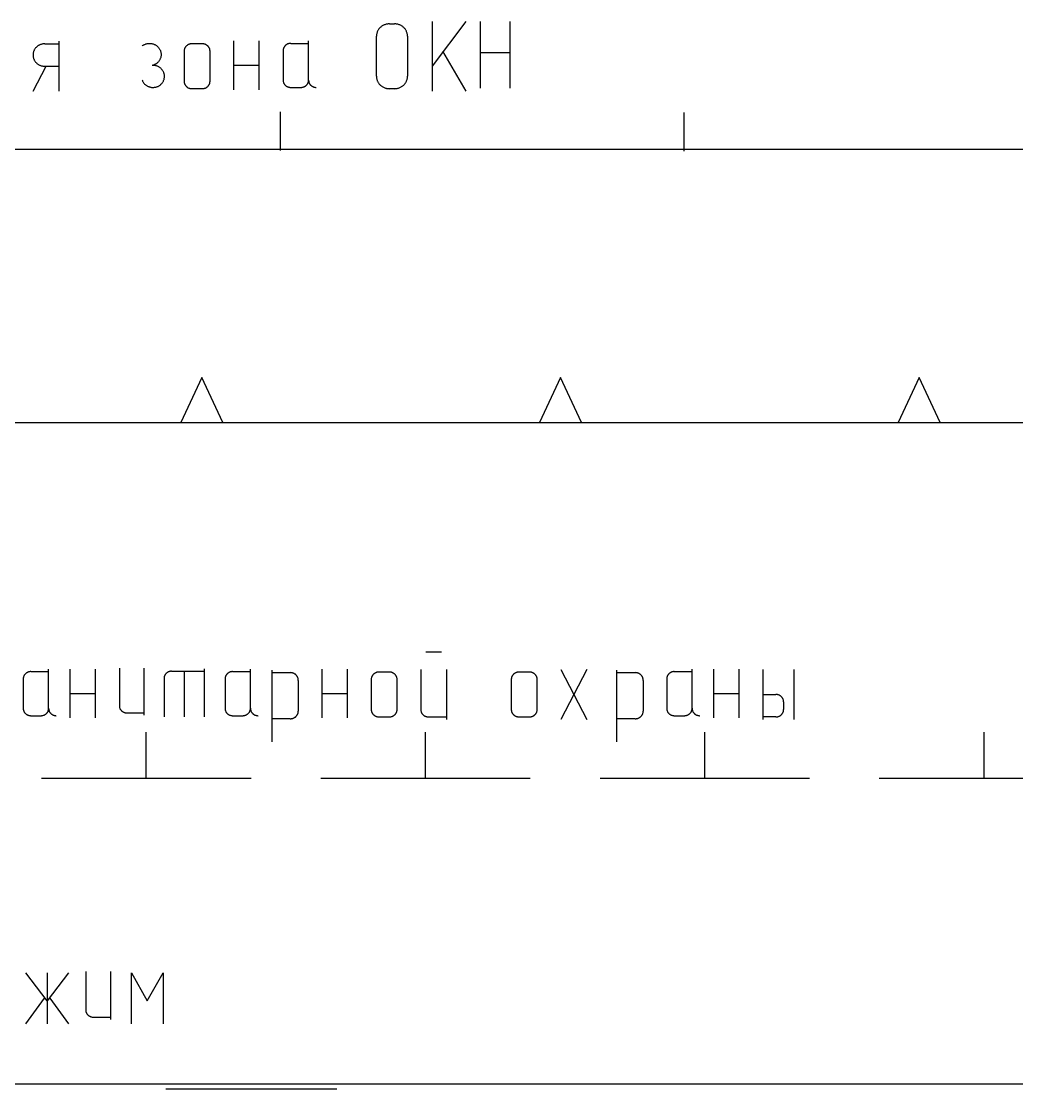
# Model space of a CAD drawing. Extents: x -2918 to -212, y 225 to 5715.
# Drawn here: x -458.44 to -437.94, y 982.31 to 1004.16 of the extents above; entities that cross this region are included whole.
import ezdxf

# ---------------------------------------------------------------- set-up
doc = ezdxf.new("R2010")
doc.units = 0
doc.layers.get('0').update_dxf_attribs({"linetype": 'CONTINUOUS'})

# ---------------------------------------------------------------- blocks, each defined once
blk = doc.blocks.new('УСЛ__ОБОЗНАЧЕНИЯ_ГЕО_2')
at = {"color": 18, "linetype": 'CONTINUOUS'}
for p, q in [((24.619, -27.958), (24.726, -27.958)), ((25.497, -27.907), (25.497, -29.336)), ((26.187, -27.907), (25.497, -28.825)), ((26.476, -27.907), (26.476, -29.277)), ((27.087, -27.907), (27.087, -29.277)), ((17.562, -28.365), (17.853, -28.365)), ((17.855, -28.315), (17.855, -29.335)), ((20.788, -28.366), (20.576, -28.366)), ((21.43, -28.306), (21.43, -29.305)), ((21.95, -28.306), (21.95, -29.305)), ((22.6, -28.357), (22.965, -28.357)), ((22.965, -29.109), (22.965, -28.307)), ((24.354, -29.029), (24.354, -28.213)), ((24.991, -28.213), (24.991, -29.029)), ((20.417, -28.519), (20.417, -29.131)), ((20.947, -29.131), (20.947, -28.519)), ((22.444, -28.508), (22.444, -29.109)), ((25.71, -28.519), (26.187, -29.336)), ((26.476, -28.543), (27.087, -28.543)), ((17.324, -29.335), (17.589, -28.825)), ((17.561, -28.826), (17.857, -28.826)), ((21.43, -28.806), (21.95, -28.806)), ((22.6, -29.259), (22.808, -29.259)), ((20.576, -29.284), (20.788, -29.284)), ((24.726, -29.285), (24.619, -29.285)), ((22.389, -30.547), (22.389, -29.761)), ((30.652, -30.561), (30.652, -29.775)), ((0.348, -30.52), (37.586, -30.52)), ((20.78, -35.198), (20.352, -36.116)), ((21.207, -36.116), (20.78, -35.198)), ((28.124, -35.198), (27.696, -36.116)), ((28.552, -36.116), (28.124, -35.198)), ((35.468, -35.198), (35.04, -36.116)), ((35.896, -36.116), (35.468, -35.198)), ((0.348, -36.116), (37.586, -36.116)), ((20.352, -36.116), (21.207, -36.116)), ((27.696, -36.116), (28.552, -36.116)), ((35.04, -36.116), (35.896, -36.116)), ((25.686, -40.817), (25.367, -40.817)), ((17.278, -41.217), (17.643, -41.217)), ((17.643, -41.968), (17.643, -41.166)), ((18.078, -41.165), (18.078, -42.165)), ((18.597, -41.165), (18.597, -42.165)), ((19.091, -41.149), (19.091, -41.917)), ((19.59, -41.149), (19.59, -42.109)), ((20.159, -41.208), (20.824, -41.208)), ((20.415, -41.208), (20.415, -42.143)), ((20.824, -41.159), (20.824, -42.143)), ((21.41, -41.217), (21.775, -41.217)), ((21.775, -41.968), (21.775, -41.166)), ((22.21, -41.185), (22.21, -42.652)), ((22.21, -41.237), (22.591, -41.237)), ((23.234, -41.165), (23.234, -42.165)), ((23.754, -41.165), (23.754, -42.165)), ((24.619, -41.225), (24.407, -41.225)), ((25.261, -41.174), (25.261, -41.991)), ((25.792, -41.174), (25.792, -42.195)), ((27.487, -41.225), (27.275, -41.225)), ((28.66, -41.174), (28.129, -42.195)), ((28.129, -41.174), (28.66, -42.195)), ((29.273, -41.185), (29.273, -42.652)), ((29.273, -41.237), (29.654, -41.237)), ((30.453, -41.217), (30.818, -41.217)), ((30.818, -41.968), (30.818, -41.166)), ((31.253, -41.165), (31.253, -42.165)), ((31.772, -41.165), (31.772, -42.165)), ((32.266, -41.174), (32.266, -42.195)), ((32.903, -41.174), (32.903, -42.195)), ((17.122, -41.367), (17.122, -41.968)), ((20.006, -41.356), (20.006, -42.143)), ((21.254, -41.367), (21.254, -41.968)), ((22.755, -41.395), (22.755, -42.024)), ((24.248, -41.378), (24.248, -41.991)), ((24.778, -41.991), (24.778, -41.378)), ((27.116, -41.378), (27.116, -41.991)), ((27.646, -41.991), (27.646, -41.378)), ((29.818, -41.395), (29.818, -42.024)), ((30.297, -41.367), (30.297, -41.968)), ((18.078, -41.665), (18.597, -41.665)), ((23.234, -41.665), (23.754, -41.665)), ((31.253, -41.665), (31.772, -41.665)), ((32.266, -41.685), (32.532, -41.685)), ((32.691, -41.838), (32.691, -41.991)), ((17.278, -42.119), (17.487, -42.119)), ((19.241, -42.061), (19.59, -42.061)), ((21.41, -42.119), (21.619, -42.119)), ((24.407, -42.144), (24.619, -42.144)), ((25.421, -42.144), (25.792, -42.144)), ((27.275, -42.144), (27.487, -42.144)), ((30.453, -42.119), (30.662, -42.119)), ((32.532, -42.144), (32.266, -42.144)), ((22.591, -42.181), (22.21, -42.181)), ((29.654, -42.181), (29.273, -42.181)), ((19.643, -43.398), (19.643, -42.457)), ((25.36, -43.398), (25.36, -42.457)), ((31.077, -43.398), (31.077, -42.457)), ((36.795, -43.398), (36.795, -42.457)), ((17.499, -43.398), (21.787, -43.398)), ((23.216, -43.398), (27.504, -43.398)), ((28.933, -43.398), (33.221, -43.398)), ((34.651, -43.398), (37.586, -43.398)), ((17.612, -47.955), (17.178, -47.38)), ((17.612, -47.38), (17.612, -48.425)), ((18.047, -47.38), (17.612, -47.955)), ((18.402, -47.355), (18.402, -48.141)), ((18.912, -47.355), (18.912, -48.337)), ((19.337, -48.425), (19.337, -47.38)), ((19.337, -47.38), (19.663, -47.955)), ((19.663, -47.955), (19.989, -47.38)), ((19.989, -47.38), (19.989, -48.425)), ((17.178, -48.425), (17.558, -47.903)), ((17.667, -47.903), (18.047, -48.425)), ((18.402, -48.141), (18.402, -48.148)), ((18.402, -48.148), (18.402, -48.156)), ((18.402, -48.156), (18.404, -48.164)), ((18.404, -48.164), (18.405, -48.171)), ((18.405, -48.171), (18.407, -48.179)), ((18.407, -48.179), (18.409, -48.186)), ((18.409, -48.186), (18.412, -48.193)), ((18.412, -48.193), (18.415, -48.201)), ((18.415, -48.201), (18.418, -48.207)), ((18.418, -48.207), (18.422, -48.214)), ((18.422, -48.214), (18.426, -48.221)), ((18.426, -48.221), (18.431, -48.227)), ((18.431, -48.227), (18.436, -48.233)), ((18.436, -48.233), (18.441, -48.239)), ((18.441, -48.239), (18.447, -48.245)), ((18.447, -48.245), (18.452, -48.25)), ((18.452, -48.25), (18.459, -48.255)), ((18.459, -48.255), (18.465, -48.26)), ((18.465, -48.26), (18.471, -48.264)), ((18.471, -48.264), (18.478, -48.268)), ((18.478, -48.268), (18.485, -48.272)), ((18.485, -48.272), (18.493, -48.275)), ((18.493, -48.275), (18.5, -48.278)), ((18.5, -48.278), (18.508, -48.281)), ((18.508, -48.281), (18.515, -48.283)), ((18.515, -48.283), (18.523, -48.285)), ((18.523, -48.285), (18.531, -48.286)), ((18.531, -48.286), (18.539, -48.287)), ((18.539, -48.287), (18.547, -48.288)), ((18.547, -48.288), (18.555, -48.288)), ((18.555, -48.288), (18.912, -48.288)), ((0.348, -49.654), (37.586, -49.654)), ((20.045, -49.753), (23.544, -49.753))]:
    blk.add_line(p, q, dxfattribs=at)
at = {"color": 18, "linetype": 'CONTINUOUS', "flags": 128}
for points in [[(24.619, -27.958), (24.606, -27.958), (24.592, -27.959), (24.578, -27.961), (24.564, -27.963), (24.551, -27.966), (24.537, -27.97), (24.524, -27.975), (24.511, -27.98), (24.499, -27.985), (24.487, -27.992), (24.475, -27.999), (24.464, -28.006), (24.452, -28.014), (24.442, -28.023), (24.432, -28.032), (24.422, -28.042), (24.413, -28.052), (24.405, -28.063), (24.397, -28.074), (24.39, -28.085), (24.383, -28.097), (24.377, -28.109), (24.372, -28.121), (24.367, -28.134), (24.363, -28.147), (24.36, -28.16), (24.357, -28.173), (24.356, -28.186), (24.354, -28.199), (24.354, -28.213)], [(24.991, -28.213), (24.991, -28.199), (24.99, -28.186), (24.988, -28.173), (24.985, -28.16), (24.982, -28.147), (24.978, -28.134), (24.973, -28.121), (24.968, -28.109), (24.962, -28.097), (24.955, -28.085), (24.948, -28.074), (24.94, -28.063), (24.932, -28.052), (24.923, -28.042), (24.913, -28.032), (24.903, -28.023), (24.893, -28.014), (24.882, -28.006), (24.87, -27.999), (24.858, -27.992), (24.846, -27.985), (24.834, -27.98), (24.821, -27.975), (24.808, -27.97), (24.794, -27.966), (24.781, -27.963), (24.767, -27.961), (24.753, -27.959), (24.739, -27.958), (24.726, -27.958)], [(17.563, -28.366), (17.55, -28.366), (17.538, -28.367), (17.525, -28.369), (17.513, -28.371), (17.501, -28.374), (17.489, -28.377), (17.477, -28.381), (17.466, -28.386), (17.454, -28.391), (17.443, -28.397), (17.433, -28.403), (17.422, -28.41), (17.412, -28.417), (17.403, -28.425), (17.394, -28.433), (17.385, -28.442), (17.377, -28.451), (17.37, -28.46), (17.362, -28.47), (17.356, -28.481), (17.35, -28.491), (17.345, -28.502), (17.34, -28.513), (17.336, -28.525), (17.332, -28.536), (17.329, -28.548), (17.327, -28.56), (17.325, -28.572), (17.324, -28.583), (17.324, -28.595), (17.324, -28.608), (17.325, -28.619), (17.327, -28.631), (17.329, -28.643), (17.332, -28.655), (17.336, -28.666), (17.34, -28.678), (17.345, -28.689), (17.35, -28.7), (17.356, -28.71), (17.362, -28.721), (17.37, -28.731), (17.377, -28.74), (17.385, -28.749), (17.394, -28.758), (17.403, -28.766), (17.412, -28.774), (17.422, -28.781), (17.433, -28.788), (17.443, -28.795), (17.454, -28.8), (17.466, -28.805), (17.477, -28.81), (17.489, -28.814), (17.501, -28.817), (17.513, -28.82), (17.525, -28.822), (17.538, -28.824), (17.55, -28.825), (17.563, -28.825)], [(19.558, -28.407), (19.568, -28.4), (19.578, -28.394), (19.589, -28.387), (19.6, -28.382), (19.611, -28.377), (19.623, -28.372), (19.635, -28.368), (19.647, -28.365), (19.659, -28.362), (19.671, -28.36), (19.684, -28.358), (19.696, -28.358), (19.709, -28.357), (19.721, -28.358), (19.733, -28.359), (19.746, -28.36), (19.758, -28.363), (19.77, -28.365), (19.782, -28.369), (19.794, -28.373), (19.805, -28.378), (19.817, -28.383), (19.828, -28.389), (19.838, -28.395), (19.848, -28.402), (19.858, -28.409), (19.868, -28.417), (19.877, -28.426), (19.885, -28.434), (19.893, -28.444), (19.901, -28.453), (19.908, -28.463), (19.914, -28.473), (19.92, -28.484), (19.925, -28.495), (19.93, -28.506), (19.934, -28.517), (19.938, -28.529), (19.94, -28.541), (19.943, -28.552), (19.944, -28.564), (19.945, -28.576), (19.945, -28.588), (19.945, -28.6), (19.944, -28.612), (19.942, -28.624), (19.94, -28.636), (19.937, -28.647), (19.933, -28.659), (19.929, -28.67), (19.924, -28.681), (19.918, -28.692), (19.912, -28.703), (19.906, -28.713), (19.898, -28.723), (19.891, -28.732), (19.883, -28.741), (19.874, -28.75), (19.865, -28.758), (19.855, -28.766), (19.845, -28.773), (19.835, -28.78), (19.824, -28.786), (19.813, -28.792), (19.802, -28.797), (19.79, -28.801), (19.778, -28.805), (19.766, -28.808)], [(20.576, -28.366), (20.567, -28.366), (20.559, -28.366), (20.551, -28.368), (20.543, -28.369), (20.535, -28.371), (20.527, -28.373), (20.519, -28.376), (20.511, -28.379), (20.503, -28.382), (20.496, -28.386), (20.489, -28.391), (20.482, -28.395), (20.476, -28.4), (20.469, -28.405), (20.463, -28.411), (20.458, -28.416), (20.452, -28.422), (20.447, -28.429), (20.442, -28.436), (20.438, -28.442), (20.434, -28.449), (20.43, -28.456), (20.427, -28.464), (20.424, -28.471), (20.422, -28.479), (20.42, -28.487), (20.419, -28.495), (20.417, -28.503), (20.417, -28.511), (20.417, -28.519)], [(20.947, -28.519), (20.947, -28.511), (20.946, -28.503), (20.945, -28.495), (20.944, -28.487), (20.942, -28.479), (20.94, -28.471), (20.937, -28.464), (20.934, -28.456), (20.93, -28.449), (20.926, -28.442), (20.922, -28.436), (20.917, -28.429), (20.912, -28.422), (20.906, -28.416), (20.901, -28.411), (20.895, -28.405), (20.888, -28.4), (20.882, -28.395), (20.875, -28.391), (20.868, -28.386), (20.86, -28.382), (20.853, -28.379), (20.845, -28.376), (20.837, -28.373), (20.829, -28.371), (20.821, -28.369), (20.813, -28.368), (20.805, -28.366), (20.796, -28.366), (20.788, -28.366)], [(22.6, -28.357), (22.592, -28.358), (22.584, -28.358), (22.575, -28.359), (22.567, -28.361), (22.559, -28.362), (22.552, -28.365), (22.544, -28.367), (22.536, -28.37), (22.529, -28.374), (22.522, -28.377), (22.515, -28.382), (22.508, -28.386), (22.502, -28.391), (22.495, -28.396), (22.489, -28.401), (22.484, -28.407), (22.478, -28.413), (22.474, -28.419), (22.469, -28.426), (22.465, -28.433), (22.461, -28.44), (22.457, -28.447), (22.454, -28.454), (22.451, -28.461), (22.449, -28.469), (22.447, -28.476), (22.446, -28.484), (22.445, -28.492), (22.444, -28.5), (22.444, -28.508)], [(19.558, -29.109), (19.562, -29.12), (19.567, -29.131), (19.573, -29.141), (19.579, -29.152), (19.586, -29.162), (19.593, -29.171), (19.601, -29.181), (19.609, -29.189), (19.618, -29.198), (19.627, -29.206), (19.637, -29.213), (19.647, -29.22), (19.658, -29.227), (19.668, -29.233), (19.679, -29.238), (19.691, -29.243), (19.702, -29.247), (19.714, -29.25), (19.726, -29.253), (19.738, -29.256), (19.75, -29.258), (19.763, -29.259), (19.775, -29.259), (19.788, -29.259), (19.8, -29.259), (19.812, -29.257), (19.824, -29.255), (19.836, -29.253), (19.848, -29.25), (19.86, -29.246), (19.872, -29.241), (19.883, -29.237), (19.894, -29.231), (19.904, -29.225), (19.915, -29.218), (19.925, -29.211), (19.934, -29.204), (19.943, -29.195), (19.952, -29.187), (19.96, -29.178), (19.968, -29.169), (19.975, -29.159), (19.982, -29.149), (19.988, -29.139), (19.993, -29.128), (19.998, -29.117), (20.002, -29.106), (20.006, -29.094), (20.009, -29.083), (20.011, -29.071), (20.013, -29.059), (20.014, -29.047), (20.014, -29.036), (20.014, -29.024), (20.013, -29.012), (20.012, -29), (20.009, -28.988), (20.007, -28.977), (20.003, -28.965), (19.999, -28.954), (19.995, -28.943), (19.989, -28.932), (19.983, -28.922), (19.977, -28.912), (19.97, -28.902), (19.963, -28.892), (19.954, -28.883), (19.946, -28.875), (19.937, -28.866), (19.928, -28.859), (19.918, -28.851), (19.908, -28.844), (19.897, -28.838), (19.886, -28.833), (19.875, -28.827), (19.864, -28.823), (19.852, -28.819), (19.84, -28.816), (19.828, -28.813), (19.816, -28.811), (19.804, -28.809), (19.791, -28.808), (19.779, -28.808), (19.766, -28.808)], [(24.354, -29.029), (24.354, -29.043), (24.356, -29.056), (24.357, -29.069), (24.36, -29.082), (24.363, -29.095), (24.367, -29.108), (24.372, -29.121), (24.377, -29.133), (24.383, -29.145), (24.39, -29.157), (24.397, -29.168), (24.405, -29.179), (24.413, -29.19), (24.422, -29.2), (24.432, -29.21), (24.442, -29.219), (24.452, -29.228), (24.464, -29.236), (24.475, -29.243), (24.487, -29.25), (24.499, -29.257), (24.511, -29.262), (24.524, -29.268), (24.537, -29.272), (24.551, -29.276), (24.564, -29.279), (24.578, -29.281), (24.592, -29.283), (24.606, -29.284), (24.619, -29.285)], [(24.726, -29.285), (24.739, -29.284), (24.753, -29.283), (24.767, -29.281), (24.781, -29.279), (24.794, -29.276), (24.808, -29.272), (24.821, -29.268), (24.834, -29.262), (24.846, -29.257), (24.858, -29.25), (24.87, -29.243), (24.882, -29.236), (24.893, -29.228), (24.903, -29.219), (24.913, -29.21), (24.923, -29.2), (24.932, -29.19), (24.94, -29.179), (24.948, -29.168), (24.955, -29.157), (24.962, -29.145), (24.968, -29.133), (24.973, -29.121), (24.978, -29.108), (24.982, -29.095), (24.985, -29.082), (24.988, -29.069), (24.99, -29.056), (24.991, -29.043), (24.991, -29.029)], [(20.417, -29.131), (20.417, -29.139), (20.417, -29.147), (20.419, -29.155), (20.42, -29.163), (20.422, -29.171), (20.424, -29.178), (20.427, -29.186), (20.43, -29.193), (20.434, -29.201), (20.438, -29.208), (20.442, -29.214), (20.447, -29.221), (20.452, -29.227), (20.458, -29.234), (20.463, -29.24), (20.469, -29.245), (20.476, -29.25), (20.482, -29.255), (20.489, -29.259), (20.496, -29.264), (20.503, -29.268), (20.511, -29.271), (20.519, -29.274), (20.527, -29.277), (20.535, -29.279), (20.543, -29.281), (20.551, -29.282), (20.559, -29.283), (20.567, -29.284), (20.576, -29.284)], [(20.788, -29.284), (20.796, -29.284), (20.805, -29.283), (20.813, -29.282), (20.821, -29.281), (20.829, -29.279), (20.837, -29.277), (20.845, -29.274), (20.853, -29.271), (20.86, -29.268), (20.868, -29.264), (20.875, -29.259), (20.882, -29.255), (20.888, -29.25), (20.895, -29.245), (20.901, -29.24), (20.906, -29.234), (20.912, -29.227), (20.917, -29.221), (20.922, -29.214), (20.926, -29.208), (20.93, -29.201), (20.934, -29.193), (20.937, -29.186), (20.94, -29.178), (20.942, -29.171), (20.944, -29.163), (20.945, -29.155), (20.946, -29.147), (20.947, -29.139), (20.947, -29.131)], [(22.444, -29.109), (22.444, -29.117), (22.445, -29.125), (22.446, -29.132), (22.447, -29.14), (22.449, -29.148), (22.451, -29.155), (22.454, -29.163), (22.457, -29.17), (22.461, -29.177), (22.465, -29.184), (22.469, -29.191), (22.474, -29.197), (22.478, -29.203), (22.484, -29.21), (22.489, -29.215), (22.495, -29.22), (22.502, -29.226), (22.508, -29.23), (22.515, -29.235), (22.522, -29.239), (22.529, -29.243), (22.536, -29.246), (22.544, -29.249), (22.552, -29.252), (22.559, -29.254), (22.567, -29.256), (22.575, -29.257), (22.584, -29.258), (22.592, -29.259), (22.6, -29.259)], [(22.808, -29.259), (22.817, -29.259), (22.825, -29.258), (22.833, -29.257), (22.841, -29.256), (22.849, -29.254), (22.857, -29.252), (22.864, -29.249), (22.872, -29.246), (22.879, -29.243), (22.886, -29.239), (22.894, -29.235), (22.9, -29.23), (22.907, -29.226), (22.913, -29.22), (22.919, -29.215), (22.925, -29.21), (22.93, -29.203), (22.935, -29.197), (22.939, -29.191), (22.944, -29.184), (22.948, -29.177), (22.951, -29.17), (22.954, -29.163), (22.957, -29.155), (22.959, -29.148), (22.961, -29.14), (22.963, -29.132), (22.964, -29.125), (22.964, -29.117), (22.965, -29.109), (22.965, -29.117), (22.965, -29.125), (22.967, -29.132), (22.968, -29.14), (22.97, -29.148), (22.972, -29.155), (22.975, -29.163), (22.978, -29.17), (22.982, -29.177), (22.986, -29.184), (22.99, -29.191), (22.995, -29.197), (22.999, -29.203), (23.005, -29.21), (23.011, -29.215), (23.016, -29.22), (23.023, -29.226), (23.029, -29.23), (23.036, -29.235), (23.043, -29.239), (23.05, -29.243), (23.058, -29.246), (23.065, -29.249), (23.073, -29.252), (23.081, -29.254), (23.089, -29.256), (23.096, -29.257), (23.105, -29.258), (23.113, -29.259), (23.121, -29.259)], [(17.278, -41.217), (17.27, -41.217), (17.262, -41.217), (17.254, -41.219), (17.246, -41.22), (17.238, -41.222), (17.23, -41.224), (17.222, -41.227), (17.215, -41.23), (17.207, -41.233), (17.2, -41.237), (17.193, -41.241), (17.187, -41.245), (17.18, -41.25), (17.174, -41.255), (17.168, -41.261), (17.162, -41.266), (17.157, -41.273), (17.152, -41.279), (17.147, -41.285), (17.143, -41.292), (17.139, -41.299), (17.136, -41.306), (17.133, -41.313), (17.13, -41.321), (17.128, -41.328), (17.126, -41.336), (17.124, -41.344), (17.123, -41.351), (17.122, -41.359), (17.122, -41.367)], [(20.159, -41.208), (20.151, -41.208), (20.143, -41.209), (20.135, -41.21), (20.128, -41.212), (20.12, -41.213), (20.112, -41.216), (20.104, -41.218), (20.097, -41.221), (20.09, -41.224), (20.083, -41.228), (20.076, -41.232), (20.069, -41.237), (20.063, -41.241), (20.057, -41.246), (20.051, -41.252), (20.045, -41.257), (20.04, -41.263), (20.035, -41.269), (20.031, -41.276), (20.027, -41.282), (20.023, -41.289), (20.019, -41.296), (20.016, -41.303), (20.013, -41.31), (20.011, -41.318), (20.009, -41.325), (20.008, -41.333), (20.007, -41.34), (20.006, -41.348), (20.006, -41.356)], [(21.41, -41.217), (21.402, -41.217), (21.394, -41.217), (21.386, -41.219), (21.378, -41.22), (21.37, -41.222), (21.362, -41.224), (21.354, -41.227), (21.347, -41.23), (21.339, -41.233), (21.332, -41.237), (21.325, -41.241), (21.319, -41.245), (21.312, -41.25), (21.306, -41.255), (21.3, -41.261), (21.294, -41.266), (21.289, -41.273), (21.284, -41.279), (21.279, -41.285), (21.275, -41.292), (21.271, -41.299), (21.268, -41.306), (21.265, -41.313), (21.262, -41.321), (21.26, -41.328), (21.258, -41.336), (21.256, -41.344), (21.255, -41.351), (21.254, -41.359), (21.254, -41.367)], [(22.755, -41.395), (22.754, -41.386), (22.754, -41.378), (22.753, -41.37), (22.751, -41.362), (22.749, -41.354), (22.747, -41.346), (22.744, -41.338), (22.74, -41.331), (22.737, -41.323), (22.733, -41.316), (22.728, -41.309), (22.723, -41.302), (22.718, -41.296), (22.713, -41.289), (22.707, -41.283), (22.701, -41.278), (22.694, -41.272), (22.687, -41.267), (22.68, -41.263), (22.673, -41.258), (22.665, -41.255), (22.658, -41.251), (22.65, -41.248), (22.642, -41.245), (22.633, -41.243), (22.625, -41.241), (22.617, -41.239), (22.608, -41.238), (22.6, -41.238), (22.591, -41.237)], [(24.407, -41.225), (24.399, -41.225), (24.39, -41.226), (24.382, -41.227), (24.374, -41.228), (24.366, -41.23), (24.358, -41.233), (24.35, -41.235), (24.342, -41.238), (24.334, -41.242), (24.327, -41.245), (24.32, -41.25), (24.313, -41.254), (24.307, -41.259), (24.3, -41.264), (24.294, -41.27), (24.289, -41.276), (24.283, -41.282), (24.278, -41.288), (24.273, -41.295), (24.269, -41.301), (24.265, -41.309), (24.261, -41.316), (24.258, -41.323), (24.255, -41.331), (24.253, -41.339), (24.251, -41.346), (24.25, -41.354), (24.248, -41.362), (24.248, -41.37), (24.248, -41.378)], [(24.778, -41.378), (24.778, -41.37), (24.778, -41.362), (24.777, -41.354), (24.775, -41.346), (24.773, -41.339), (24.771, -41.331), (24.768, -41.323), (24.765, -41.316), (24.761, -41.309), (24.757, -41.301), (24.753, -41.295), (24.748, -41.288), (24.743, -41.282), (24.738, -41.276), (24.732, -41.27), (24.726, -41.264), (24.719, -41.259), (24.713, -41.254), (24.706, -41.25), (24.699, -41.245), (24.692, -41.242), (24.684, -41.238), (24.676, -41.235), (24.668, -41.233), (24.66, -41.23), (24.652, -41.228), (24.644, -41.227), (24.636, -41.226), (24.628, -41.225), (24.619, -41.225)], [(27.275, -41.225), (27.266, -41.225), (27.258, -41.226), (27.25, -41.227), (27.242, -41.228), (27.234, -41.23), (27.226, -41.233), (27.218, -41.235), (27.21, -41.238), (27.202, -41.242), (27.195, -41.245), (27.188, -41.25), (27.181, -41.254), (27.175, -41.259), (27.168, -41.264), (27.162, -41.27), (27.156, -41.276), (27.151, -41.282), (27.146, -41.288), (27.141, -41.295), (27.137, -41.301), (27.133, -41.309), (27.129, -41.316), (27.126, -41.323), (27.123, -41.331), (27.121, -41.339), (27.119, -41.346), (27.118, -41.354), (27.116, -41.362), (27.116, -41.37), (27.116, -41.378)], [(27.646, -41.378), (27.646, -41.37), (27.646, -41.362), (27.644, -41.354), (27.643, -41.346), (27.641, -41.339), (27.639, -41.331), (27.636, -41.323), (27.633, -41.316), (27.629, -41.309), (27.625, -41.301), (27.621, -41.295), (27.616, -41.288), (27.611, -41.282), (27.606, -41.276), (27.6, -41.27), (27.594, -41.264), (27.587, -41.259), (27.581, -41.254), (27.574, -41.25), (27.567, -41.245), (27.559, -41.242), (27.552, -41.238), (27.544, -41.235), (27.536, -41.233), (27.528, -41.23), (27.52, -41.228), (27.512, -41.227), (27.504, -41.226), (27.496, -41.225), (27.487, -41.225)], [(29.818, -41.395), (29.818, -41.386), (29.817, -41.378), (29.816, -41.37), (29.814, -41.362), (29.812, -41.354), (29.81, -41.346), (29.807, -41.338), (29.804, -41.331), (29.8, -41.323), (29.796, -41.316), (29.791, -41.309), (29.787, -41.302), (29.781, -41.296), (29.776, -41.289), (29.77, -41.283), (29.764, -41.278), (29.757, -41.272), (29.75, -41.267), (29.743, -41.263), (29.736, -41.258), (29.729, -41.255), (29.721, -41.251), (29.713, -41.248), (29.705, -41.245), (29.697, -41.243), (29.688, -41.241), (29.68, -41.239), (29.671, -41.238), (29.663, -41.238), (29.654, -41.237)], [(30.453, -41.217), (30.445, -41.217), (30.437, -41.217), (30.429, -41.219), (30.421, -41.22), (30.413, -41.222), (30.405, -41.224), (30.397, -41.227), (30.39, -41.23), (30.382, -41.233), (30.375, -41.237), (30.368, -41.241), (30.362, -41.245), (30.355, -41.25), (30.349, -41.255), (30.343, -41.261), (30.337, -41.266), (30.332, -41.273), (30.327, -41.279), (30.322, -41.285), (30.318, -41.292), (30.314, -41.299), (30.311, -41.306), (30.308, -41.313), (30.305, -41.321), (30.303, -41.328), (30.301, -41.336), (30.299, -41.344), (30.298, -41.351), (30.297, -41.359), (30.297, -41.367)], [(32.691, -41.838), (32.691, -41.83), (32.69, -41.822), (32.689, -41.814), (32.687, -41.806), (32.686, -41.798), (32.683, -41.79), (32.68, -41.783), (32.677, -41.776), (32.674, -41.768), (32.67, -41.761), (32.665, -41.754), (32.661, -41.748), (32.656, -41.741), (32.65, -41.735), (32.644, -41.729), (32.638, -41.724), (32.632, -41.719), (32.625, -41.714), (32.618, -41.709), (32.611, -41.705), (32.604, -41.701), (32.597, -41.698), (32.589, -41.695), (32.581, -41.692), (32.573, -41.69), (32.565, -41.688), (32.557, -41.686), (32.548, -41.686), (32.54, -41.685), (32.532, -41.685)], [(19.091, -41.917), (19.092, -41.925), (19.092, -41.932), (19.093, -41.94), (19.095, -41.947), (19.096, -41.954), (19.099, -41.962), (19.101, -41.969), (19.104, -41.976), (19.108, -41.982), (19.111, -41.989), (19.115, -41.995), (19.12, -42.002), (19.125, -42.008), (19.13, -42.013), (19.135, -42.019), (19.141, -42.024), (19.147, -42.029), (19.153, -42.034), (19.159, -42.038), (19.166, -42.042), (19.173, -42.045), (19.18, -42.048), (19.187, -42.051), (19.195, -42.054), (19.202, -42.056), (19.21, -42.058), (19.218, -42.059), (19.225, -42.06), (19.233, -42.061), (19.241, -42.061)], [(17.122, -41.968), (17.122, -41.976), (17.123, -41.984), (17.124, -41.992), (17.126, -42), (17.128, -42.007), (17.13, -42.015), (17.133, -42.022), (17.136, -42.03), (17.139, -42.037), (17.143, -42.044), (17.147, -42.05), (17.152, -42.057), (17.157, -42.063), (17.162, -42.069), (17.168, -42.075), (17.174, -42.08), (17.18, -42.085), (17.187, -42.09), (17.193, -42.094), (17.2, -42.098), (17.207, -42.102), (17.215, -42.106), (17.222, -42.109), (17.23, -42.111), (17.238, -42.114), (17.246, -42.115), (17.254, -42.117), (17.262, -42.118), (17.27, -42.119), (17.278, -42.119)], [(17.487, -42.119), (17.495, -42.119), (17.503, -42.118), (17.511, -42.117), (17.52, -42.115), (17.527, -42.114), (17.535, -42.111), (17.543, -42.109), (17.551, -42.106), (17.558, -42.102), (17.565, -42.098), (17.572, -42.094), (17.579, -42.09), (17.585, -42.085), (17.592, -42.08), (17.598, -42.075), (17.603, -42.069), (17.608, -42.063), (17.613, -42.057), (17.618, -42.05), (17.622, -42.044), (17.626, -42.037), (17.63, -42.03), (17.633, -42.022), (17.636, -42.015), (17.638, -42.007), (17.64, -42), (17.641, -41.992), (17.642, -41.984), (17.643, -41.976), (17.643, -41.968), (17.643, -41.976), (17.644, -41.984), (17.645, -41.992), (17.647, -42), (17.649, -42.007), (17.651, -42.015), (17.654, -42.022), (17.657, -42.03), (17.66, -42.037), (17.664, -42.044), (17.668, -42.05), (17.673, -42.057), (17.678, -42.063), (17.684, -42.069), (17.689, -42.075), (17.695, -42.08), (17.701, -42.085), (17.708, -42.09), (17.715, -42.094), (17.722, -42.098), (17.729, -42.102), (17.736, -42.106), (17.744, -42.109), (17.751, -42.111), (17.759, -42.114), (17.767, -42.115), (17.775, -42.117), (17.783, -42.118), (17.791, -42.119), (17.8, -42.119)], [(21.254, -41.968), (21.254, -41.976), (21.255, -41.984), (21.256, -41.992), (21.258, -42), (21.26, -42.007), (21.262, -42.015), (21.265, -42.022), (21.268, -42.03), (21.271, -42.037), (21.275, -42.044), (21.279, -42.05), (21.284, -42.057), (21.289, -42.063), (21.294, -42.069), (21.3, -42.075), (21.306, -42.08), (21.312, -42.085), (21.319, -42.09), (21.325, -42.094), (21.332, -42.098), (21.339, -42.102), (21.347, -42.106), (21.354, -42.109), (21.362, -42.111), (21.37, -42.114), (21.378, -42.115), (21.386, -42.117), (21.394, -42.118), (21.402, -42.119), (21.41, -42.119)], [(21.619, -42.119), (21.627, -42.119), (21.635, -42.118), (21.643, -42.117), (21.651, -42.115), (21.659, -42.114), (21.667, -42.111), (21.675, -42.109), (21.682, -42.106), (21.69, -42.102), (21.697, -42.098), (21.704, -42.094), (21.711, -42.09), (21.717, -42.085), (21.724, -42.08), (21.73, -42.075), (21.735, -42.069), (21.74, -42.063), (21.745, -42.057), (21.75, -42.05), (21.754, -42.044), (21.758, -42.037), (21.762, -42.03), (21.765, -42.022), (21.768, -42.015), (21.77, -42.007), (21.772, -42), (21.773, -41.992), (21.774, -41.984), (21.775, -41.976), (21.775, -41.968), (21.775, -41.976), (21.776, -41.984), (21.777, -41.992), (21.779, -42), (21.781, -42.007), (21.783, -42.015), (21.786, -42.022), (21.789, -42.03), (21.792, -42.037), (21.796, -42.044), (21.8, -42.05), (21.805, -42.057), (21.81, -42.063), (21.815, -42.069), (21.821, -42.075), (21.827, -42.08), (21.833, -42.085), (21.84, -42.09), (21.846, -42.094), (21.853, -42.098), (21.861, -42.102), (21.868, -42.106), (21.876, -42.109), (21.883, -42.111), (21.891, -42.114), (21.899, -42.115), (21.907, -42.117), (21.915, -42.118), (21.923, -42.119), (21.931, -42.119)], [(22.591, -42.181), (22.6, -42.181), (22.608, -42.18), (22.617, -42.179), (22.625, -42.177), (22.633, -42.175), (22.642, -42.173), (22.65, -42.17), (22.658, -42.167), (22.665, -42.164), (22.673, -42.16), (22.68, -42.155), (22.687, -42.151), (22.694, -42.146), (22.701, -42.14), (22.707, -42.135), (22.713, -42.129), (22.718, -42.123), (22.723, -42.116), (22.728, -42.109), (22.733, -42.102), (22.737, -42.095), (22.74, -42.087), (22.744, -42.08), (22.747, -42.072), (22.749, -42.064), (22.751, -42.056), (22.753, -42.048), (22.754, -42.04), (22.754, -42.032), (22.755, -42.024)], [(24.248, -41.991), (24.248, -41.999), (24.248, -42.007), (24.25, -42.015), (24.251, -42.022), (24.253, -42.03), (24.255, -42.038), (24.258, -42.045), (24.261, -42.053), (24.265, -42.06), (24.269, -42.067), (24.273, -42.074), (24.278, -42.081), (24.283, -42.087), (24.289, -42.093), (24.294, -42.099), (24.3, -42.104), (24.307, -42.11), (24.313, -42.115), (24.32, -42.119), (24.327, -42.123), (24.334, -42.127), (24.342, -42.13), (24.35, -42.134), (24.358, -42.136), (24.366, -42.138), (24.374, -42.14), (24.382, -42.142), (24.39, -42.143), (24.399, -42.144), (24.407, -42.144)], [(24.619, -42.144), (24.628, -42.144), (24.636, -42.143), (24.644, -42.142), (24.652, -42.14), (24.66, -42.138), (24.668, -42.136), (24.676, -42.134), (24.684, -42.13), (24.692, -42.127), (24.699, -42.123), (24.706, -42.119), (24.713, -42.115), (24.719, -42.11), (24.726, -42.104), (24.732, -42.099), (24.738, -42.093), (24.743, -42.087), (24.748, -42.081), (24.753, -42.074), (24.757, -42.067), (24.761, -42.06), (24.765, -42.053), (24.768, -42.045), (24.771, -42.038), (24.773, -42.03), (24.775, -42.022), (24.777, -42.015), (24.778, -42.007), (24.778, -41.999), (24.778, -41.991)], [(25.261, -41.991), (25.262, -41.999), (25.262, -42.007), (25.263, -42.015), (25.265, -42.022), (25.267, -42.03), (25.269, -42.038), (25.272, -42.045), (25.275, -42.053), (25.279, -42.06), (25.283, -42.067), (25.287, -42.074), (25.292, -42.081), (25.297, -42.087), (25.302, -42.093), (25.308, -42.099), (25.314, -42.104), (25.32, -42.11), (25.327, -42.115), (25.334, -42.119), (25.341, -42.123), (25.348, -42.127), (25.356, -42.13), (25.363, -42.134), (25.371, -42.136), (25.379, -42.138), (25.387, -42.14), (25.396, -42.142), (25.404, -42.143), (25.412, -42.144), (25.421, -42.144)], [(27.116, -41.991), (27.116, -41.999), (27.116, -42.007), (27.118, -42.015), (27.119, -42.022), (27.121, -42.03), (27.123, -42.038), (27.126, -42.045), (27.129, -42.053), (27.133, -42.06), (27.137, -42.067), (27.141, -42.074), (27.146, -42.081), (27.151, -42.087), (27.156, -42.093), (27.162, -42.099), (27.168, -42.104), (27.175, -42.11), (27.181, -42.115), (27.188, -42.119), (27.195, -42.123), (27.202, -42.127), (27.21, -42.13), (27.218, -42.134), (27.226, -42.136), (27.234, -42.138), (27.242, -42.14), (27.25, -42.142), (27.258, -42.143), (27.266, -42.144), (27.275, -42.144)], [(27.487, -42.144), (27.496, -42.144), (27.504, -42.143), (27.512, -42.142), (27.52, -42.14), (27.528, -42.138), (27.536, -42.136), (27.544, -42.134), (27.552, -42.13), (27.559, -42.127), (27.567, -42.123), (27.574, -42.119), (27.581, -42.115), (27.587, -42.11), (27.594, -42.104), (27.6, -42.099), (27.606, -42.093), (27.611, -42.087), (27.616, -42.081), (27.621, -42.074), (27.625, -42.067), (27.629, -42.06), (27.633, -42.053), (27.636, -42.045), (27.639, -42.038), (27.641, -42.03), (27.643, -42.022), (27.644, -42.015), (27.646, -42.007), (27.646, -41.999), (27.646, -41.991)], [(29.654, -42.181), (29.663, -42.181), (29.671, -42.18), (29.68, -42.179), (29.688, -42.177), (29.697, -42.175), (29.705, -42.173), (29.713, -42.17), (29.721, -42.167), (29.729, -42.164), (29.736, -42.16), (29.743, -42.155), (29.75, -42.151), (29.757, -42.146), (29.764, -42.14), (29.77, -42.135), (29.776, -42.129), (29.781, -42.123), (29.787, -42.116), (29.791, -42.109), (29.796, -42.102), (29.8, -42.095), (29.804, -42.087), (29.807, -42.08), (29.81, -42.072), (29.812, -42.064), (29.814, -42.056), (29.816, -42.048), (29.817, -42.04), (29.818, -42.032), (29.818, -42.024)], [(30.297, -41.968), (30.297, -41.976), (30.298, -41.984), (30.299, -41.992), (30.301, -42), (30.303, -42.007), (30.305, -42.015), (30.308, -42.022), (30.311, -42.03), (30.314, -42.037), (30.318, -42.044), (30.322, -42.05), (30.327, -42.057), (30.332, -42.063), (30.337, -42.069), (30.343, -42.075), (30.349, -42.08), (30.355, -42.085), (30.362, -42.09), (30.368, -42.094), (30.375, -42.098), (30.382, -42.102), (30.39, -42.106), (30.397, -42.109), (30.405, -42.111), (30.413, -42.114), (30.421, -42.115), (30.429, -42.117), (30.437, -42.118), (30.445, -42.119), (30.453, -42.119)], [(30.662, -42.119), (30.67, -42.119), (30.678, -42.118), (30.686, -42.117), (30.695, -42.115), (30.702, -42.114), (30.71, -42.111), (30.718, -42.109), (30.726, -42.106), (30.733, -42.102), (30.74, -42.098), (30.747, -42.094), (30.754, -42.09), (30.76, -42.085), (30.767, -42.08), (30.773, -42.075), (30.778, -42.069), (30.783, -42.063), (30.788, -42.057), (30.793, -42.05), (30.797, -42.044), (30.801, -42.037), (30.805, -42.03), (30.808, -42.022), (30.811, -42.015), (30.813, -42.007), (30.815, -42), (30.816, -41.992), (30.817, -41.984), (30.818, -41.976), (30.818, -41.968), (30.818, -41.976), (30.819, -41.984), (30.82, -41.992), (30.822, -42), (30.824, -42.007), (30.826, -42.015), (30.829, -42.022), (30.832, -42.03), (30.835, -42.037), (30.839, -42.044), (30.843, -42.05), (30.848, -42.057), (30.853, -42.063), (30.859, -42.069), (30.864, -42.075), (30.87, -42.08), (30.876, -42.085), (30.883, -42.09), (30.89, -42.094), (30.896, -42.098), (30.904, -42.102), (30.911, -42.106), (30.919, -42.109), (30.926, -42.111), (30.934, -42.114), (30.942, -42.115), (30.95, -42.117), (30.958, -42.118), (30.966, -42.119), (30.975, -42.119)], [(32.532, -42.144), (32.54, -42.144), (32.548, -42.143), (32.557, -42.142), (32.565, -42.141), (32.573, -42.139), (32.581, -42.137), (32.589, -42.134), (32.597, -42.131), (32.604, -42.127), (32.611, -42.123), (32.618, -42.119), (32.625, -42.115), (32.632, -42.11), (32.638, -42.105), (32.644, -42.099), (32.65, -42.093), (32.656, -42.087), (32.661, -42.081), (32.665, -42.074), (32.67, -42.067), (32.674, -42.06), (32.677, -42.053), (32.68, -42.046), (32.683, -42.038), (32.686, -42.03), (32.687, -42.023), (32.689, -42.015), (32.69, -42.007), (32.691, -41.999), (32.691, -41.991)]]:
    blk.add_lwpolyline(points, dxfattribs=at)

msp = doc.modelspace()

# ---------------------------------------------------------------- block references
msp.add_blockref('УСЛ__ОБОЗНАЧЕНИЯ_ГЕО_2', (-475.527, 1032.066))

doc.saveas('drawing.dxf')
